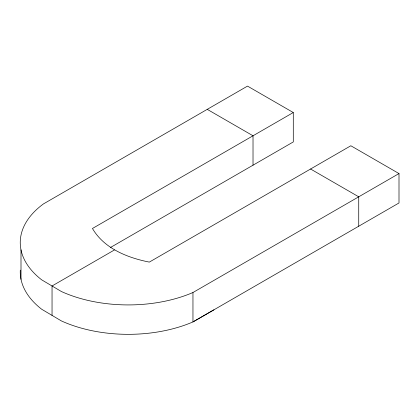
<?xml version="1.0" encoding="UTF-8"?>
<svg xmlns="http://www.w3.org/2000/svg" width="420" height="420" viewBox="0 0 420 420"><rect width="100%" height="100%" fill="white"/><g stroke="black" fill="none" stroke-linecap="round" stroke-linejoin="round"><path stroke-width="0.63" d="M213.927 309.824L192.959 321.93A108.05 62.386 0 0 1 61.415 320.938L41.727 309.272A108.05 62.386 0 0 1 20.296 270.149M110.607 247.412L293.291 141.939L293.291 112.534L92.453 228.485C104.139 248.546 127.549 257.791 149.326 262.101L350.842 145.761L399 173.565L399 202.97L192.959 321.93L192.959 292.519L399 173.565M114.439 249.958L52.043 285.978L52.043 315.389M293.291 112.534L247.511 86.105L43.444 203.921A108.05 62.386 0 0 0 41.727 279.867L61.415 291.532A108.05 62.386 0 0 0 192.959 292.519M207.244 109.352L253.019 135.781L253.019 165.191M310.569 169.008L358.733 196.812L358.733 226.222M21 249.874L21 279.284"/></g></svg>
